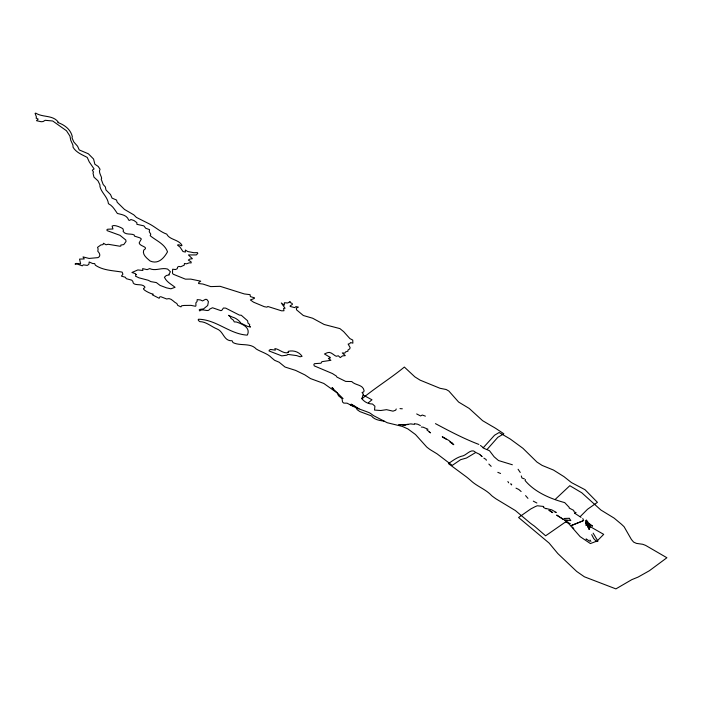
<?xml version="1.0" encoding="UTF-8"?>
<svg xmlns="http://www.w3.org/2000/svg" width="702" height="702" viewBox="0 0 702 702"><rect width="100%" height="100%" fill="white"/><g stroke="black" fill="none" stroke-linecap="round" stroke-linejoin="round"><path stroke-width="1.05" d="M511.46 484.942L511.661 484.204L510.38 483.95M525.473 479.571L525.07 480.519C534.792 492.12 549.973 498.622 564.706 502.614L569.243 507.388L569.173 508.046L573.648 510.345L574.122 511.758L575.78 512.635L574.833 513.32L581.019 517.383M564.145 518.48L569.436 518.269M574.833 513.32L575.877 512.451M585.758 522.148L589.162 529.405L585.845 521.955L586.135 522.929L592.541 526.131L588.662 523.148L586.398 519.998M585.951 522.297L589.504 529.22L588.732 523.753M396.244 408.976L395.674 410.205L392.98 411.161L386.539 409.67L380.782 410.512L374.517 410.065L374.921 406.212L372.516 404.036C368.436 404.089 364.145 401.886 361.784 398.587L363.469 394.384L362.056 392.488L363.627 391.97L364.11 390.768C363.013 384.292 355.458 385.591 351.737 381.555L345.691 381.414L336.907 377.088L336.39 376.088L332.415 373.543L314.206 365.856L313.864 364.382L314.557 363.671L320.998 363.224L321.911 361.662L330.932 360.301L328.36 358.476L330.247 358.02L330.335 357.476L324.473 353.975L327.202 352.764C331.379 350.579 335.521 357.976 337.469 355.967L338.373 355.809L340.259 357.581L342.488 355.896L345.305 355.642L342.278 352.913L344.796 353.132L345.551 351.921L347.946 351.175L347.946 350.044L349.719 348.876L350.131 347.63L348.122 344.05L349.789 343.708L350.491 342.567L352.878 343.146L352.737 340.049L349.894 338.601L343.655 331.642L339.9 328.597L324.166 324.491L312.627 318.217L303.325 315.505L296.516 309.81L296.332 308.143L298.403 307.107L295.954 306.634L294.682 307.616L290.163 306.441L290.075 305.923L292.392 304.405L292.172 303.466L290.084 302.483L290.145 301.518L287.759 303.001L284.407 302.755L284.275 305.221L281.3 302.966L285.073 308.283L283.582 308.45L283.977 310.749L281.581 310.828L267.848 306.493L266.918 307.169L264.294 306.677L253.527 302.167L250.377 299.93L254.177 298.534L254.484 297.832L250.36 296.595L250.061 294.664L244.322 293.936L220.112 286.319L210.775 286.609L202.869 284.038L198.561 283.538L198.824 282.423L200.746 281.177L190.821 279.115L185.425 279.15L173.271 274.245L172.499 273.271L172.631 269.226L175.447 269.533L177.229 268.761L177.597 267.111L178.87 266.409L180.721 266.742L184.266 265.137L184.433 263.469L186.495 263.812L189.321 262.82L191.119 262.943L191.172 261.934L188.329 260.073L189.9 259.047L192.401 258.74L188.443 254.94L196.314 254.931L197.824 253.369L197.455 252.623L193.901 252.711L187.715 251.535L185.363 250.035L185.381 252.062L182.985 251.527L180.081 247.157L177.457 245.059L178.782 244.735L181.581 245.823L182.002 245.314C178.764 239.364 169.551 239.979 166.751 234.135C160.196 231.827 155.317 226.948 149.114 223.798L136.416 217.409L133.801 214.847L124.465 209.415L117.208 202.273L116.514 200.035L112.048 198.113L110.53 194.568L105.976 189.979L105.344 186.899L103.176 184.486L101.185 179.115C103.299 178.334 97.622 172.262 100.053 169.235L98.192 166.453L94.858 164.215L93.568 159.021L88.364 153.791L79.238 149.921L77.589 146.262L73.824 141.988L72.016 137.829L72.306 136.557C70.507 129.194 64.505 124.895 57.739 122.473L58.143 121.929C52.606 114.795 42.804 117.638 35.714 113.11L35.1 113.399L36.451 117.032L36.092 118.138L38.189 119.103L36.495 120.691L41.172 121.727L43.085 121.56L45.147 120.305L52.738 120.998L66.479 130.756L69.893 136.012L70.823 140.453L72.894 144.963L73.061 147.253C76.185 152.562 82.16 154.694 87.241 157.432L89.233 161.846L94.094 168.945L92.322 170.191L93.489 172.051L92.997 173.087L93.963 177.15L97.964 180.8L99.895 184.793L99.974 186.618C101.518 192.918 107.775 197.086 108.424 203.668C112.811 205.923 114.698 209.74 117.383 213.478C121.727 214.549 127.097 215.137 128.72 220.156L129.642 220.41L130.914 219.515L133.95 220.516L136.872 222.631L136.89 224.315L143.901 225.877L145.718 228.255L149.544 229.624L149.263 231.8L150.781 234.17L150.202 235.679C155.905 240.584 164.637 243.726 167.515 251.816C163.996 258.073 158.371 264.61 150.175 261.03C147.192 258.503 141.962 254.659 143.726 250.105C149.438 246.709 139.742 246.604 139.154 242.892L141.348 238.97L140.049 237.899L134.38 236.065L134.31 235.021C131.072 233.152 125.597 235.407 123.096 231.362L123.455 230.379L122.832 228.668C120.402 227.097 113.935 224.342 112.109 226.079L112.961 228.975L107.59 229.238L106.862 229.782L107.152 230.651L119.998 235.337L125.772 239.979L126.035 241.488L123.736 244.603L120.867 245.033L120.841 246.033L119.981 246.244L108.213 244.278L106.028 244.761L103.475 243.269L103.054 244.603L100.825 244.98L97.534 247.367L98.113 248.999L97.806 251.263A8.872 4.633 24.1 0 1 99.149 256.783L98.026 257.616L89.075 258.441L83.003 256.906L84.266 258.941L79.545 259.091L80.651 263.864L76.632 263.417L75.044 264.049L77.29 264.075L82.309 265.847L83.31 264.856L87.302 265.391L88.9 264.312L89.172 261.978L92.725 263.557L94.665 263.566L95.358 265.198C103.229 270.577 113.206 270.507 122.148 272.122L122.911 274.219L121.411 276.105L125.325 277.281L126.325 278.694L131.8 280.186L132.827 281.405C132.897 286.688 141.76 283.046 144.515 286.556L144.963 287.232L144.393 288.013C140.128 288.82 151.184 294.103 153.273 294.156L152.36 294.831L159.161 298.289L159.679 296.972L160.811 296.709L166.646 298.982C170.981 297.13 173.341 302.044 176.834 303.51L177.781 305.405L180.984 306.888L181.607 305.782L184.029 305.458L190.979 305.37L195.349 306.248L195.911 305.967L195.884 302.825L197.078 301.5L197.183 299.622L200.403 299.938L202.527 300.93L205.423 299.359L206.818 299.429L208.415 301.597L207.695 305.493L203.545 308.898L199.903 309.398L199.219 309.889L199.684 310.916C202.413 307.888 208.424 312.785 209.749 309.091L212.522 307.757L220.814 310.635L221.735 310.451L223.429 308.02L225.667 308.117L239.435 315.11L241.277 315.259L247.578 320.77L248.06 323.227L249.719 324.473L249.421 325.816L250.491 327.079L247.622 326.395L240.962 323.218C239.013 320.314 235.635 317.883 232.23 317.023L228.545 315.33L230.353 316.848L230.976 318.41L233.354 320.121L234.266 321.92L236.293 321.964C241.962 323.903 250.79 327.264 247.473 334.915L246.981 335.117C229.361 333.924 216.541 319.664 198.569 319.226A2.185 1.141 24.1 0 0 198.912 320.911L199.833 321.63C206.204 321.674 211.205 326.588 216.918 328.913C223.833 331.458 223.561 341.26 232.116 340.751L233.003 342.585C240.224 346.323 250.517 342.488 256.265 349.026C261.004 351.974 267.76 353.571 271.534 357.73L274.614 360.31L279.124 362.214L285.03 367.032L295.621 370.402L304.87 374.886L310.495 378.58L323.806 383.45L337.188 392.953L338.548 395.788L342.049 398.622L342.523 401.983L343.769 403.097L347.086 403.176L351.667 405.563L355.37 406.484L357.204 409.722L359.924 411.609L371.402 415.891C374.298 419.726 379.589 420.559 384.091 421.121M586.047 539.329L586.17 538.89L589.513 541.207M483.081 447.929L494.541 435.24L499.131 432.511L510.275 439.04L522.929 448.306L536.933 462.048L542.146 465.417L553.501 470.068L563.987 476.649L571.463 482.581L585.02 489.706L597.428 502.334L587.565 509.24L580.264 516.549M487.285 449.236L497.815 437.32L503.843 433.783L495.91 428.518A85.267 68.743 57.5 0 0 491.593 425.974L482.616 420.682L469.208 408.441L458.625 402.062L448.85 391.032L446.174 389.505L440.005 388.285L420.121 380.159L414.873 376.869L404.352 367.058C390.751 378.255 375.684 387.469 361.995 398.771M555.563 499.061L569.822 485.696L581.774 492.778L600.921 510.038L614.11 518.102L621.446 524.227L624.087 526.728L631.405 539.487L633.608 542.084L636.389 543.374L642.699 544.278L645.577 545.366L666.9 557.748L649.403 570.717L638.057 577.097L631.818 579.641L615.9 588.89L584.38 576.79L576.693 571.454L557.836 553.571L549.096 543.067L518.576 517.488L530.756 508.959L535.187 506.642L537.284 505.765L543.752 506.484M368.41 402.772L371.972 399.789L363.004 394.972M572.446 527.053L573.762 528.597M570.875 525.64L583.669 520.568L582.783 518.55M571.779 525.429L582.678 520.972M402.316 408.792L400 408.617M407.406 424.394L403.782 424.894L410.995 423.876M402.044 425.07L405.598 424.649M567.865 521.051L564.698 520.401L569.032 523.964L580.15 536.653L590.382 543.567L597.077 541.031L603.694 534.371L588.504 525.658M405.616 424.666L408.195 424.526M555.071 512.442L556.309 512.434L551.719 509.854L545.998 508.467M398.903 424.508L405.484 424.824M352.588 404.633L350.14 404.633C356.247 408.467 363.048 410.108 369.585 412.837A84.512 68.138 57.5 0 1 373.552 415.645L387.179 422.718L402.325 426.412L407.906 428.94L415.487 434.52L426.702 446.998A42.471 34.231 57.5 0 0 430.317 449.736L437.065 453.843L452.263 465.391L460.679 459.652L466.497 458.02L475.772 452.457L479.957 454.466M421.279 427.044L423.192 427.193L427.966 429.247M564.443 519.761L570.823 520.586L569.348 518.462M411.626 424.043L414.364 424.341M414.434 423.692L417.567 424.183L420.34 425.509M570.296 523.657L566.567 522.016L564.601 522.621L545.629 535.802L534.301 526.026A84.661 68.226 57.5 0 1 530.001 522.876L515.373 510.547L496.068 498.894A84.661 68.226 57.5 0 1 491.769 495.744C485.81 489.215 477.106 486.565 470.717 480.484A86.153 69.463 57.5 0 0 466.567 477.009L448.438 463.592C453.123 460.363 457.634 456.879 463.302 455.765C466.927 454.44 471.437 448.394 475.193 451.939M398.718 425.008L400.561 425.342M333.494 388.583L331.958 387.662L343.076 398.596M358.968 408.783L351.184 404.089M512.372 464.768L498.49 460.538L494.129 456.8L489.496 450.737L484.327 448.508L480.475 445.472M425.394 416.137L422.297 415.031L420.603 415.953L416.672 413.934M478.852 444.419C463.776 438.662 449.57 431.16 435.451 423.639M524.473 478.931L521.955 478.001L521.279 475.947M497.806 472.332L500.561 473.481M516.005 488.153L518.804 489.469L521.121 491.523M533.292 501.14L536.863 503.001M543.348 507.344L546.051 508.81M429.194 432.09L430.528 432.836L426.816 429.835M548.753 510.275L552.72 512.635L550.14 510.872M449.973 442.006L453.79 444.699L448.947 440.505L442.251 436.732L444.892 438.346M483.862 458.134L486.065 459.468L486.302 460.301M443.603 437.504L446.2 439.206M559.257 516.812L556.668 515.11L563.223 519.173M560.126 517.383L563.583 519.664M480.905 455.589L482.125 456.581L479.703 454.484M488.846 464.075L491.181 466.365M451.456 442.409L452.632 443.567M520.261 472.446L518.085 469.261M525.579 495.621L527.948 498.359M590.022 540.057L590.891 541.444M593.137 533.16L597.937 541.207L596.726 541.611L593.769 538.662L591.707 534.652M507.879 481.528L508.634 482.8M588.645 523.946L590.11 527.737M585.845 521.955L586.021 525.596M288.513 352.404C283.705 354.361 279.133 348.938 274.868 348.578L275.316 350.149L270.603 349.464L269.217 350.228L269.085 350.982L281.774 355.879L287.004 355.168L287.662 354.378L296.709 355.607L300.14 356.783L302.079 356.318C299.087 351.825 293.454 350.017 288.145 351.36L288.513 352.404M136.1 274.535L135.486 276.149L138.935 277.817L148.254 280.265L150.886 281.634L156.353 282.573L160.047 285.407L166.558 287.855L170.902 288.803L175.07 287.293C171.139 284.073 166.743 282.222 164.4 277.255L166.321 275.5L169.375 274.868L168.998 274.263L170.393 271.753L167.62 269.077C161.425 267.295 155.598 271.384 149.701 268.612L147.139 269.621L142.62 268.638L142.875 270.472L137.829 269.937L131.915 272.499L135.337 273.604L136.1 274.535M585.986 520.401L587.407 522.446L585.986 520.401"/></g></svg>
